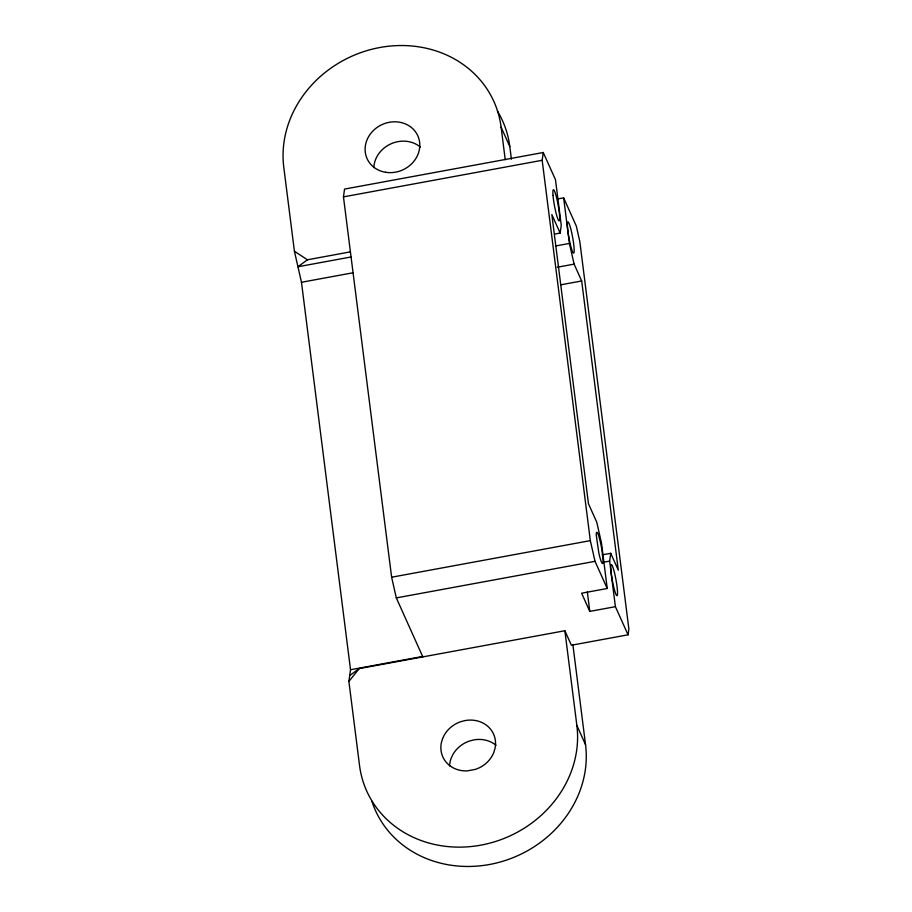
<?xml version="1.0" encoding="UTF-8"?>
<svg xmlns="http://www.w3.org/2000/svg" width="912" height="912" viewBox="0 0 912 912"><rect width="100%" height="100%" fill="white"/><g stroke="black" fill="none" stroke-linecap="round" stroke-linejoin="round"><path stroke-width="1.37" d="M422.826 656.891L396.321 597.907L391.624 577.216L343.459 196.878L344.554 189.08L543.256 152.498L555.465 179.664L561.245 225.253L560.15 233.05L554.564 234.076M349.706 675.587L359.18 668.61L564.87 630.739L576.863 725.428A111.264 99.659 -24.2 0 1 480.818 845.15A111.264 99.659 -24.2 0 1 359.533 765.442L348.886 681.435L350.527 669.739L301.473 282.275L294.416 251.245L283.78 167.238A111.264 99.659 -24.2 0 1 379.825 47.515A111.264 99.659 -24.2 0 1 501.121 127.224L509.808 146.558L511.404 159.201M564.87 630.739L571.391 645.24L628.049 634.809L615.406 606.674L589.79 611.393L581.617 593.21L607.232 588.491L595.023 561.325L590.326 540.634L542.173 160.295L543.256 152.498M615.406 606.674L609.638 561.097L610.732 553.299L602.353 554.838M628.049 634.809L628.87 628.961L579.815 241.509L576.281 225.982L563.639 197.858L558.247 198.85M348.886 681.435L359.18 668.61M350.311 251.883L307.412 259.783L297.95 266.76L350.926 257.002M343.459 196.878L542.173 160.295M301.473 282.275L353.058 272.779M555.419 246.012L569.419 243.436L563.639 197.858M557.369 267.216L574.115 264.127L581.685 280.976L618.302 570.148L610.732 553.299M560.755 284.829L581.685 280.976M391.624 577.216L590.326 540.634M396.321 597.907L595.023 561.325M602.638 562.385L609.638 561.097M350.527 669.739L423.031 656.389M294.416 251.245L307.412 259.783M560.15 233.05L551.851 214.582L588.468 503.755L596.767 522.211L601.464 542.902L607.232 588.491M576.863 725.428L585.55 744.762A111.264 99.659 -24.2 0 1 498.704 862.421A111.264 99.659 -24.2 0 1 371.925 801.374M569.419 243.436L574.115 264.127M587.317 591.82L589.79 611.393M572.918 645.012L585.55 744.762M501.121 127.224L505.237 159.725M497.393 111.036A111.264 99.659 -24.2 0 1 509.808 146.558M449.57 765.886A27.816 24.909 -24.2 0 1 451.258 757.986L453.059 754.235A27.816 24.909 -24.2 0 1 469.532 741L473.738 739.917A27.816 24.909 -24.2 0 1 496.025 745.264M373.817 167.603A27.816 24.909 -24.2 0 1 391.066 143.777A27.816 24.909 -24.2 0 1 420.272 146.992M442.559 738.64L441.397 742.562A27.816 24.909 -24.2 0 0 467.069 770.914L475.574 769.34L479.598 767.665A27.816 24.909 -24.2 0 0 493.837 752.366L495.011 748.456A27.816 24.909 -24.2 0 0 465.052 720.571L460.834 721.666A27.816 24.909 -24.2 0 0 444.372 734.901L442.559 738.64M599.549 538.753L598.671 535.777A15.892 1.87 79.6 0 0 596.254 535.162L598.899 553.379A15.892 1.87 79.6 0 0 603.083 560.572L602 550.403A15.892 1.87 79.6 0 0 599.549 538.753M385.662 172.288A27.816 24.909 -24.2 0 0 418.79 138.385A27.816 24.909 -24.2 0 0 372.905 130.997A27.816 24.909 -24.2 0 0 385.662 172.288M553.025 195.362A15.892 1.87 79.6 0 0 558.782 220.704A15.892 1.87 79.6 0 0 557.061 199.762A15.892 1.87 79.6 0 0 553.025 195.362M610.892 570.182A15.892 1.87 79.6 0 0 616.649 595.525A15.892 1.87 79.6 0 0 614.927 574.583A15.892 1.87 79.6 0 0 610.892 570.182M567.515 227.601A15.892 1.87 79.6 0 0 573.272 252.943A15.892 1.87 79.6 0 0 571.55 231.99A15.892 1.87 79.6 0 0 567.515 227.601"/></g></svg>
